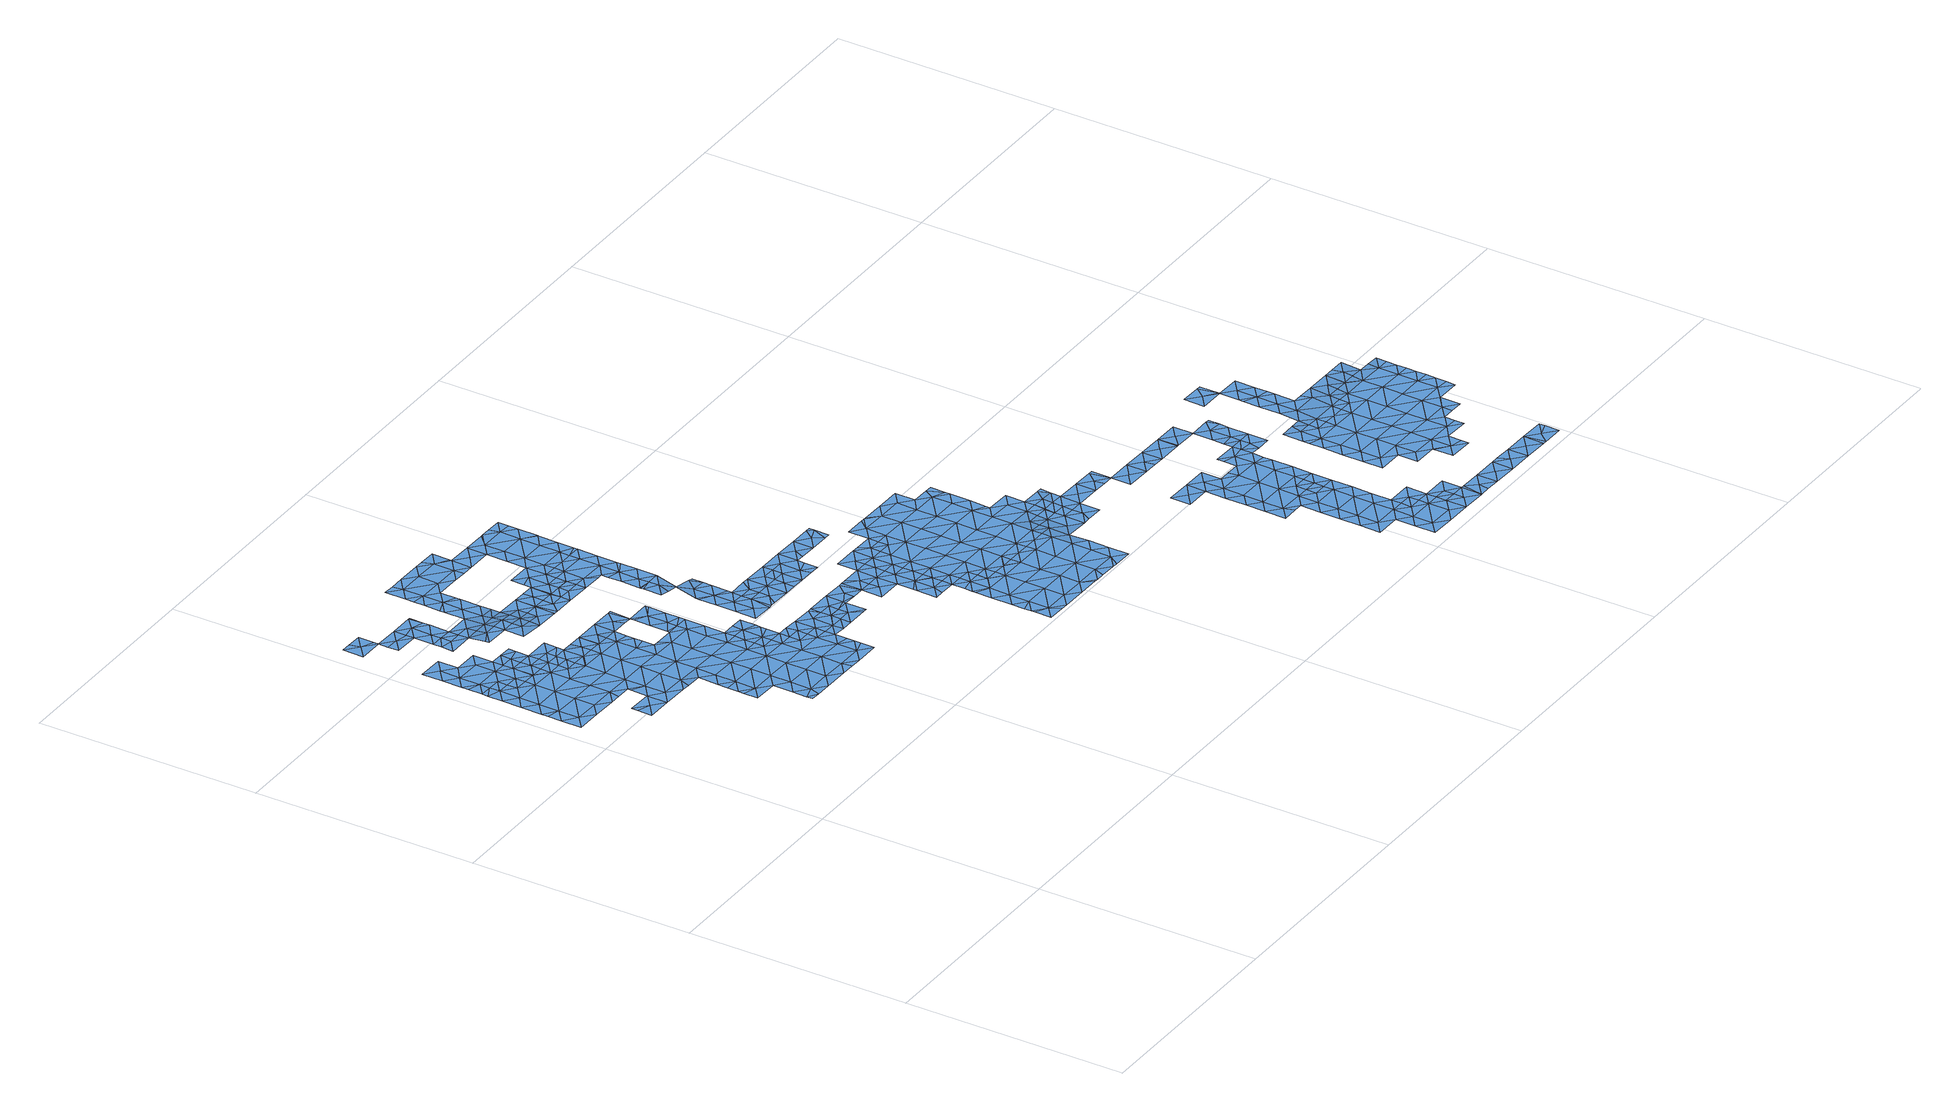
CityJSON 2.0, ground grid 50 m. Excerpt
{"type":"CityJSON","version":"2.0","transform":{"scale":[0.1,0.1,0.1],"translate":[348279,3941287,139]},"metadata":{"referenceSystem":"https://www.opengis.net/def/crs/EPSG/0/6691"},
"CityObjects":{
"waterbody1":{"type":"WaterBody","attributes":{"name":"10","class":"1140","function":"1","WaterBodyRiverFloodingRiskAttribute.description":"5","WaterBodyRiverFloodingRiskAttribute.rankOrg":"2","WaterBodyRiverFloodingRiskAttribute.adminType":"2","WaterBodyRiverFloodingRiskAttribute.scale":"L2"},"geometry":[{"type":"MultiSurface","lod":"1","boundaries":[[[0,1,2]],[[1,3,2]],[[4,5,6]],[[5,7,8]],[[6,5,8]],[[7,5,9]],[[4,6,10]],[[2,3,9]],[[11,12,13]],[[14,15,9]],[[9,5,2]],[[16,15,14]],[[17,16,14]],[[17,14,3]],[[5,0,2]],[[18,0,5]],[[4,18,5]],[[19,4,13]],[[20,13,4]],[[21,13,20]],[[21,22,13]],[[10,20,4]],[[23,10,6]],[[6,8,24]],[[25,8,7]],[[13,12,19]],[[22,11,13]],[[3,14,9]],[[7,9,26]],[[27,7,26]],[[7,27,28]],[[9,15,26]],[[7,28,25]],[[24,29,6]],[[23,6,29]]]}]},
"waterbody2":{"type":"WaterBody","attributes":{"name":"10","class":"1140","function":"1","WaterBodyRiverFloodingRiskAttribute.description":"5","WaterBodyRiverFloodingRiskAttribute.rankOrg":"2","WaterBodyRiverFloodingRiskAttribute.adminType":"2","WaterBodyRiverFloodingRiskAttribute.scale":"L2"},"geometry":[{"type":"MultiSurface","lod":"1","boundaries":[[[30,31,32]],[[32,33,30]],[[34,30,35]],[[30,33,36]],[[36,35,30]],[[34,31,30]]]}]},
"waterbody3":{"type":"WaterBody","attributes":{"name":"10","class":"1140","function":"1","WaterBodyRiverFloodingRiskAttribute.description":"5","WaterBodyRiverFloodingRiskAttribute.rankOrg":"4","WaterBodyRiverFloodingRiskAttribute.adminType":"2","WaterBodyRiverFloodingRiskAttribute.scale":"L2"},"geometry":[{"type":"MultiSurface","lod":"1","boundaries":[[[4,37,18]],[[19,12,37]],[[38,18,37]],[[39,40,38]],[[0,18,38]],[[37,4,19]],[[39,38,37]],[[12,39,37]]]}]},
"waterbody4":{"type":"WaterBody","attributes":{"name":"10","class":"1140","function":"1","WaterBodyRiverFloodingRiskAttribute.description":"5","WaterBodyRiverFloodingRiskAttribute.rankOrg":"2","WaterBodyRiverFloodingRiskAttribute.adminType":"2","WaterBodyRiverFloodingRiskAttribute.scale":"L2"},"geometry":[{"type":"MultiSurface","lod":"1","boundaries":[[[41,42,43]],[[41,44,45]],[[44,41,36]],[[43,36,41]],[[41,46,42]],[[41,45,46]]]}]},
"waterbody5":{"type":"WaterBody","attributes":{"name":"10","class":"1140","function":"1","WaterBodyRiverFloodingRiskAttribute.description":"5","WaterBodyRiverFloodingRiskAttribute.rankOrg":"3","WaterBodyRiverFloodingRiskAttribute.adminType":"2","WaterBodyRiverFloodingRiskAttribute.scale":"L2"},"geometry":[{"type":"MultiSurface","lod":"1","boundaries":[[[47,48,12]],[[12,11,47]],[[47,22,49]],[[50,49,51]],[[50,48,47]],[[49,50,47]],[[22,47,11]]]}]},
"waterbody6":{"type":"WaterBody","attributes":{"name":"10","class":"1140","function":"1","WaterBodyRiverFloodingRiskAttribute.description":"5","WaterBodyRiverFloodingRiskAttribute.rankOrg":"2","WaterBodyRiverFloodingRiskAttribute.adminType":"2","WaterBodyRiverFloodingRiskAttribute.scale":"L2"},"geometry":[{"type":"MultiSurface","lod":"1","boundaries":[[[52,53,54]],[[55,52,56]],[[52,54,56]],[[56,54,57]],[[58,57,54]],[[58,54,53]],[[53,52,59]]]}]},
"waterbody7":{"type":"WaterBody","attributes":{"name":"10","class":"1140","function":"1","WaterBodyRiverFloodingRiskAttribute.description":"5","WaterBodyRiverFloodingRiskAttribute.rankOrg":"1","WaterBodyRiverFloodingRiskAttribute.adminType":"2","WaterBodyRiverFloodingRiskAttribute.scale":"L2"},"geometry":[{"type":"MultiSurface","lod":"1","boundaries":[[[60,61,62]],[[63,64,65]],[[66,67,68]],[[69,67,66]],[[70,60,62]],[[71,60,70]],[[63,71,70]],[[72,71,63]],[[72,73,71]],[[73,72,74]],[[74,72,75]],[[75,63,65]],[[76,77,78]],[[79,80,81]],[[64,70,82]],[[70,83,82]],[[84,85,86]],[[87,86,88]],[[89,90,91]],[[89,91,92]],[[93,89,92]],[[93,87,88]],[[93,88,89]],[[89,88,90]],[[94,90,88]],[[88,95,94]],[[95,88,86]],[[85,95,86]],[[91,96,92]],[[92,96,97]],[[97,98,92]],[[92,98,99]],[[98,100,99]],[[100,81,99]],[[81,80,99]],[[101,102,103]],[[104,103,79]],[[79,81,104]],[[75,72,63]],[[63,70,64]],[[70,62,83]],[[61,10,23]],[[105,10,61]],[[24,8,106]],[[106,107,108]],[[25,107,106]],[[109,110,111]],[[105,20,10]],[[106,8,25]],[[112,113,110]],[[112,110,109]],[[79,103,102]],[[102,114,115]],[[78,77,116]],[[116,117,118]],[[117,119,120]],[[113,121,110]],[[73,122,123]],[[73,124,71]],[[71,124,60]],[[60,105,61]],[[117,125,118]],[[126,22,105]],[[117,120,127]],[[21,105,22]],[[21,20,105]],[[115,128,129]],[[130,131,132]],[[131,121,133]],[[73,78,124]],[[78,116,124]],[[121,131,134]],[[135,134,131]],[[135,131,136]],[[135,136,86]],[[124,116,118]],[[124,118,60]],[[118,105,60]],[[125,105,118]],[[125,126,105]],[[125,117,137]],[[127,137,117]],[[66,68,138]],[[138,68,135]],[[138,135,139]],[[138,139,140]],[[140,139,141]],[[141,139,142]],[[141,142,143]],[[143,142,144]],[[144,142,87]],[[144,87,145]],[[144,145,146]],[[146,145,147]],[[147,145,76]],[[76,145,80]],[[76,80,77]],[[77,80,79]],[[77,79,102]],[[77,102,115]],[[77,115,116]],[[116,115,117]],[[117,115,119]],[[129,119,115]],[[111,110,148]],[[134,148,110]],[[134,149,148]],[[68,149,134]],[[149,150,148]],[[149,151,150]],[[152,151,149]],[[152,153,151]],[[154,151,153]],[[155,151,154]],[[151,155,150]],[[155,156,150]],[[157,148,158]],[[159,158,150]],[[159,150,156]],[[148,150,158]],[[157,111,148]],[[123,78,73]],[[160,76,78]],[[160,78,123]],[[161,160,123]],[[160,161,162]],[[163,147,160]],[[73,74,122]],[[163,160,162]],[[86,136,84]],[[162,164,163]],[[162,165,166]],[[167,166,165]],[[166,167,168]],[[166,168,164]],[[169,141,170]],[[141,169,171]],[[172,140,171]],[[140,172,173]],[[173,174,140]],[[175,176,69]],[[146,177,178]],[[69,176,179]],[[69,179,180]],[[152,69,180]],[[69,152,67]],[[133,132,131]],[[110,121,134]],[[130,136,131]],[[142,135,86]],[[99,93,92]],[[145,93,99]],[[102,101,181]],[[102,181,182]],[[114,128,115]],[[182,114,102]],[[62,183,83]],[[153,152,180]],[[162,166,164]],[[163,164,184]],[[163,184,146]],[[184,177,146]],[[178,170,143]],[[174,175,66]],[[185,179,176]],[[67,152,149]],[[66,175,69]],[[68,67,149]],[[66,138,174]],[[135,68,134]],[[138,140,174]],[[141,171,140]],[[139,135,142]],[[143,170,141]],[[143,144,178]],[[87,142,86]],[[145,87,93]],[[144,146,178]],[[146,147,163]],[[147,76,160]],[[145,99,80]],[[107,25,28]],[[62,186,183]],[[186,108,183]],[[186,106,108]],[[29,106,186]],[[29,24,106]],[[23,29,61]],[[61,29,186]],[[62,61,186]]]}]},
"waterbody8":{"type":"WaterBody","attributes":{"name":"10","class":"1140","function":"1","WaterBodyRiverFloodingRiskAttribute.description":"5","WaterBodyRiverFloodingRiskAttribute.rankOrg":"1","WaterBodyRiverFloodingRiskAttribute.adminType":"2","WaterBodyRiverFloodingRiskAttribute.scale":"L2"},"geometry":[{"type":"MultiSurface","lod":"1","boundaries":[[[187,188,55]],[[52,55,188]],[[189,190,191]],[[189,192,190]],[[188,192,46]],[[188,187,192]],[[192,42,46]],[[192,189,43]],[[59,52,188]],[[42,192,43]],[[190,192,187]],[[46,59,188]]]}]},
"waterbody9":{"type":"WaterBody","attributes":{"name":"10","class":"1140","function":"1","WaterBodyRiverFloodingRiskAttribute.description":"5","WaterBodyRiverFloodingRiskAttribute.rankOrg":"3","WaterBodyRiverFloodingRiskAttribute.adminType":"2","WaterBodyRiverFloodingRiskAttribute.scale":"L2"},"geometry":[{"type":"MultiSurface","lod":"1","boundaries":[[[193,194,195]],[[195,196,193]],[[197,193,57]],[[197,198,193]],[[193,198,194]],[[199,57,193]],[[196,199,193]]]}]},
"waterbody10":{"type":"WaterBody","attributes":{"name":"10","class":"1140","function":"1","WaterBodyRiverFloodingRiskAttribute.description":"5","WaterBodyRiverFloodingRiskAttribute.rankOrg":"2","WaterBodyRiverFloodingRiskAttribute.adminType":"2","WaterBodyRiverFloodingRiskAttribute.scale":"L2"},"geometry":[{"type":"MultiSurface","lod":"1","boundaries":[[[119,200,51]],[[126,49,22]],[[127,120,201]],[[49,126,201]],[[137,201,126]],[[127,201,137]],[[120,51,201]],[[201,51,49]],[[202,203,204]],[[205,181,206]],[[119,51,120]],[[182,181,205]],[[207,128,114]],[[207,200,128]],[[129,128,200]],[[119,129,200]],[[208,203,202]],[[200,209,51]],[[207,209,200]],[[206,207,205]],[[205,207,114]],[[182,205,114]],[[202,181,208]],[[181,202,206]],[[204,206,202]],[[210,204,203]],[[125,137,126]]]}]},
"waterbody11":{"type":"WaterBody","attributes":{"name":"10","class":"1140","function":"1","WaterBodyRiverFloodingRiskAttribute.description":"5","WaterBodyRiverFloodingRiskAttribute.rankOrg":"4","WaterBodyRiverFloodingRiskAttribute.adminType":"2","WaterBodyRiverFloodingRiskAttribute.scale":"L2"},"geometry":[{"type":"MultiSurface","lod":"1","boundaries":[[[211,212,213]],[[213,212,214]],[[194,214,212]],[[212,211,215]],[[215,216,212]],[[216,194,212]]]}]},
"waterbody12":{"type":"WaterBody","attributes":{"name":"10","class":"1140","function":"1","WaterBodyRiverFloodingRiskAttribute.description":"5","WaterBodyRiverFloodingRiskAttribute.rankOrg":"2","WaterBodyRiverFloodingRiskAttribute.adminType":"2","WaterBodyRiverFloodingRiskAttribute.scale":"L2"},"geometry":[{"type":"MultiSurface","lod":"1","boundaries":[[[217,196,218]],[[219,217,218]],[[220,217,219]],[[194,218,195]],[[218,196,195]],[[194,216,218]],[[216,215,218]],[[218,215,219]]]}]},
"waterbody13":{"type":"WaterBody","attributes":{"name":"10","class":"1140","function":"1","WaterBodyRiverFloodingRiskAttribute.description":"5","WaterBodyRiverFloodingRiskAttribute.rankOrg":"3","WaterBodyRiverFloodingRiskAttribute.adminType":"2","WaterBodyRiverFloodingRiskAttribute.scale":"L2"},"geometry":[{"type":"MultiSurface","lod":"1","boundaries":[[[221,222,223]],[[224,225,226]],[[224,227,225]],[[223,228,221]],[[229,230,222]],[[229,225,230]],[[227,230,225]],[[224,226,231]],[[225,229,232]],[[232,226,225]],[[230,223,222]],[[211,213,221]],[[222,221,213]],[[228,215,221]],[[211,221,215]]]}]},
"waterbody14":{"type":"WaterBody","attributes":{"name":"10","class":"1140","function":"1","WaterBodyRiverFloodingRiskAttribute.description":"5","WaterBodyRiverFloodingRiskAttribute.rankOrg":"2","WaterBodyRiverFloodingRiskAttribute.adminType":"2","WaterBodyRiverFloodingRiskAttribute.scale":"L2"},"geometry":[{"type":"MultiSurface","lod":"1","boundaries":[[[233,85,84]],[[85,233,95]],[[234,235,236]],[[95,235,94]],[[94,235,90]],[[95,233,235]],[[136,130,233]],[[90,235,234]],[[235,237,236]],[[235,238,237]],[[233,238,235]],[[233,239,238]],[[239,233,132]],[[130,132,233]],[[84,136,233]]]}]},
"waterbody15":{"type":"WaterBody","attributes":{"name":"10","class":"1140","function":"1","WaterBodyRiverFloodingRiskAttribute.description":"5","WaterBodyRiverFloodingRiskAttribute.rankOrg":"2","WaterBodyRiverFloodingRiskAttribute.adminType":"2","WaterBodyRiverFloodingRiskAttribute.scale":"L2"},"geometry":[{"type":"MultiSurface","lod":"1","boundaries":[[[240,241,242]],[[243,203,240]],[[241,240,203]],[[244,97,96]],[[242,245,240]],[[97,246,98]],[[244,247,245]],[[97,244,245]],[[247,248,240]],[[245,247,240]],[[240,248,243]],[[97,245,246]],[[246,245,242]]]}]},
"waterbody16":{"type":"WaterBody","attributes":{"name":"10","class":"1140","function":"1","WaterBodyRiverFloodingRiskAttribute.description":"5","WaterBodyRiverFloodingRiskAttribute.rankOrg":"2","WaterBodyRiverFloodingRiskAttribute.adminType":"2","WaterBodyRiverFloodingRiskAttribute.scale":"L2"},"geometry":[{"type":"MultiSurface","lod":"1","boundaries":[[[112,109,249]],[[250,251,252]],[[253,254,255]],[[254,256,255]],[[255,256,257]],[[113,112,258]],[[113,258,121]],[[133,121,258]],[[259,133,258]],[[258,257,259]],[[112,257,258]],[[112,255,257]],[[249,255,112]],[[249,253,255]],[[253,249,260]],[[260,249,251]],[[251,249,252]],[[252,249,111]],[[109,111,249]],[[132,133,259]],[[256,254,261]]]}]},
"waterbody17":{"type":"WaterBody","attributes":{"name":"10","class":"1140","function":"1","WaterBodyRiverFloodingRiskAttribute.description":"5","WaterBodyRiverFloodingRiskAttribute.rankOrg":"1","WaterBodyRiverFloodingRiskAttribute.adminType":"2","WaterBodyRiverFloodingRiskAttribute.scale":"L2"},"geometry":[{"type":"MultiSurface","lod":"1","boundaries":[[[262,263,264]],[[265,266,267]],[[268,224,231]],[[269,270,268]],[[271,220,272]],[[271,272,223]],[[228,223,272]],[[230,227,273]],[[230,273,271]],[[274,271,273]],[[220,275,217]],[[276,277,278]],[[278,277,279]],[[279,277,280]],[[280,277,281]],[[281,277,282]],[[282,277,283]],[[282,283,284]],[[285,282,284]],[[286,285,284]],[[287,288,289]],[[289,288,290]],[[262,291,263]],[[292,263,291]],[[293,263,292]],[[263,293,288]],[[263,288,294]],[[263,294,264]],[[295,264,294]],[[268,273,224]],[[269,296,270]],[[297,296,269]],[[298,297,269]],[[266,299,267]],[[299,298,267]],[[300,301,298]],[[301,302,303]],[[304,305,302]],[[306,307,308]],[[301,297,298]],[[301,303,297]],[[297,303,309]],[[309,303,310]],[[294,310,303]],[[306,308,294]],[[303,306,294]],[[303,302,306]],[[306,302,307]],[[307,302,305]],[[311,305,304]],[[301,312,302]],[[300,312,301]],[[267,298,269]],[[267,269,268]],[[267,268,231]],[[267,231,265]],[[312,304,302]],[[295,294,308]],[[313,314,284]],[[313,283,315]],[[316,313,315]],[[317,313,316]],[[56,57,318]],[[199,318,57]],[[199,196,318]],[[196,319,318]],[[320,319,196]],[[319,320,321]],[[320,322,321]],[[275,322,320]],[[323,319,321]],[[324,313,317]],[[288,310,294]],[[313,324,314]],[[325,314,324]],[[326,327,328]],[[327,326,314]],[[326,286,314]],[[326,329,286]],[[329,326,330]],[[330,321,322]],[[274,273,268]],[[271,223,230]],[[227,224,273]],[[266,265,331]],[[321,326,323]],[[217,320,196]],[[318,319,55]],[[56,318,55]],[[323,326,328]],[[325,327,314]],[[330,326,321]],[[217,275,320]],[[219,272,220]],[[315,283,276]],[[281,332,289]],[[281,333,332]],[[333,287,332]],[[281,282,333]],[[283,277,276]],[[283,313,284]],[[286,284,314]],[[285,334,282]],[[282,334,333]],[[287,309,310]],[[288,287,310]],[[332,287,289]],[[293,290,288]],[[215,272,219]],[[215,228,272]]]}]},
"waterbody18":{"type":"WaterBody","attributes":{"name":"10","class":"1140","function":"1","WaterBodyRiverFloodingRiskAttribute.description":"5","WaterBodyRiverFloodingRiskAttribute.rankOrg":"4","WaterBodyRiverFloodingRiskAttribute.adminType":"2","WaterBodyRiverFloodingRiskAttribute.scale":"L2"},"geometry":[{"type":"MultiSurface","lod":"1","boundaries":[[[335,265,336]],[[265,226,336]],[[265,231,226]],[[331,265,335]],[[232,337,336]],[[335,336,337]],[[226,232,336]]]}]},
"waterbody19":{"type":"WaterBody","attributes":{"name":"10","class":"1140","function":"1","WaterBodyRiverFloodingRiskAttribute.description":"5","WaterBodyRiverFloodingRiskAttribute.rankOrg":"1","WaterBodyRiverFloodingRiskAttribute.adminType":"2","WaterBodyRiverFloodingRiskAttribute.scale":"L2"},"geometry":[{"type":"MultiSurface","lod":"1","boundaries":[[[338,339,250]],[[251,250,339]],[[340,260,339]],[[251,339,260]],[[338,341,339]],[[340,253,260]],[[341,342,339]],[[342,340,339]]]}]},
"waterbody20":{"type":"WaterBody","attributes":{"name":"10","class":"1140","function":"1","WaterBodyRiverFloodingRiskAttribute.description":"5","WaterBodyRiverFloodingRiskAttribute.rankOrg":"3","WaterBodyRiverFloodingRiskAttribute.adminType":"2","WaterBodyRiverFloodingRiskAttribute.scale":"L2"},"geometry":[{"type":"MultiSurface","lod":"1","boundaries":[[[343,344,345]],[[346,344,343]],[[347,348,343]],[[348,349,343]],[[345,347,343]],[[343,349,346]],[[347,345,350]]]}]},
"waterbody21":{"type":"WaterBody","attributes":{"name":"10","class":"1140","function":"1","WaterBodyRiverFloodingRiskAttribute.description":"5","WaterBodyRiverFloodingRiskAttribute.rankOrg":"2","WaterBodyRiverFloodingRiskAttribute.adminType":"2","WaterBodyRiverFloodingRiskAttribute.scale":"L2"},"geometry":[{"type":"MultiSurface","lod":"1","boundaries":[[[304,312,351]],[[300,298,352]],[[311,304,351]],[[311,351,353]],[[354,355,356]],[[357,358,359]],[[352,360,351]],[[352,361,360]],[[298,299,352]],[[361,352,266]],[[299,266,352]],[[362,354,356]],[[344,362,359]],[[352,351,312]],[[300,352,312]],[[345,344,359]],[[359,358,345]],[[355,353,360]],[[361,331,335]],[[353,351,360]],[[355,360,356]],[[360,361,363]],[[360,363,356]],[[359,362,356]],[[356,357,359]],[[364,357,356]],[[361,266,331]],[[364,356,363]],[[365,363,361]],[[361,337,365]],[[350,345,358]],[[335,337,361]]]}]},
"waterbody22":{"type":"WaterBody","attributes":{"name":"10","class":"1140","function":"1","WaterBodyRiverFloodingRiskAttribute.description":"5","WaterBodyRiverFloodingRiskAttribute.rankOrg":"3","WaterBodyRiverFloodingRiskAttribute.adminType":"2","WaterBodyRiverFloodingRiskAttribute.scale":"L2"},"geometry":[{"type":"MultiSurface","lod":"1","boundaries":[[[254,366,261]],[[253,366,254]],[[253,340,366]],[[366,367,261]],[[342,368,340]],[[340,368,366]],[[368,367,366]]]}]},
"waterbody23":{"type":"WaterBody","attributes":{"name":"10","class":"1140","function":"1","WaterBodyRiverFloodingRiskAttribute.description":"5","WaterBodyRiverFloodingRiskAttribute.rankOrg":"1","WaterBodyRiverFloodingRiskAttribute.adminType":"2","WaterBodyRiverFloodingRiskAttribute.scale":"L2"},"geometry":[{"type":"MultiSurface","lod":"1","boundaries":[[[369,370,371]],[[369,372,370]],[[370,373,371]],[[373,370,374]],[[370,375,374]],[[376,374,377]],[[375,377,374]],[[375,378,377]],[[378,379,377]],[[379,376,377]],[[372,375,370]],[[380,372,369]],[[379,378,381]]]}]},
"waterbody24":{"type":"WaterBody","attributes":{"name":"10","class":"1140","function":"1","WaterBodyRiverFloodingRiskAttribute.description":"5","WaterBodyRiverFloodingRiskAttribute.rankOrg":"1","WaterBodyRiverFloodingRiskAttribute.adminType":"2","WaterBodyRiverFloodingRiskAttribute.scale":"L2"},"geometry":[{"type":"MultiSurface","lod":"1","boundaries":[[[382,383,384]],[[385,386,387]],[[388,389,390]],[[388,391,389]],[[386,392,393]],[[394,382,384]],[[386,385,395]],[[393,387,386]],[[389,391,396]],[[396,384,383]],[[396,391,384]],[[394,384,391]],[[397,386,395]],[[398,390,389]],[[399,386,397]],[[392,399,400]],[[386,399,392]],[[389,396,399]],[[396,400,399]],[[389,399,401]],[[402,401,399]],[[399,397,403]],[[399,403,402]],[[398,389,401]]]}]},
"waterbody25":{"type":"WaterBody","attributes":{"name":"10","class":"1140","function":"1","WaterBodyRiverFloodingRiskAttribute.description":"5","WaterBodyRiverFloodingRiskAttribute.rankOrg":"2","WaterBodyRiverFloodingRiskAttribute.adminType":"2","WaterBodyRiverFloodingRiskAttribute.scale":"L2"},"geometry":[{"type":"MultiSurface","lod":"1","boundaries":[[[404,405,406]],[[404,406,407]],[[381,407,406]],[[408,407,381]],[[409,407,408]],[[410,411,412]],[[380,411,410]],[[411,380,413]],[[413,380,369]],[[372,380,414]],[[415,414,380]],[[372,414,375]],[[375,414,416]],[[417,416,414]],[[375,416,408]],[[375,408,378]],[[418,413,419]],[[413,420,419]],[[420,413,371]],[[420,371,421]],[[420,421,422]],[[420,422,423]],[[423,424,420]],[[346,424,423]],[[425,419,420]],[[426,427,428]],[[429,406,430]],[[429,431,406]],[[432,431,429]],[[431,432,376]],[[433,434,435]],[[436,434,433]],[[426,434,436]],[[433,437,436]],[[437,438,436]],[[438,437,429]],[[435,434,428]],[[411,413,418]],[[369,371,413]],[[439,423,422]],[[439,440,441]],[[437,432,429]],[[431,381,406]],[[408,381,378]],[[426,428,434]],[[435,428,442]],[[415,380,410]],[[432,437,433]],[[423,441,346]],[[376,379,431]],[[381,431,379]],[[441,423,439]],[[424,425,420]],[[417,414,415]],[[416,409,408]],[[412,411,418]],[[405,430,406]]]}]},
"waterbody26":{"type":"WaterBody","attributes":{"name":"10","class":"1140","function":"1","WaterBodyRiverFloodingRiskAttribute.description":"5","WaterBodyRiverFloodingRiskAttribute.rankOrg":"3","WaterBodyRiverFloodingRiskAttribute.adminType":"2","WaterBodyRiverFloodingRiskAttribute.scale":"L2"},"geometry":[{"type":"MultiSurface","lod":"1","boundaries":[[[443,444,445]],[[446,447,448]],[[444,443,449]],[[450,449,443]],[[446,451,447]],[[449,446,444]],[[452,446,449]],[[453,450,443]],[[445,453,443]],[[452,451,446]],[[448,454,446]],[[444,446,454]]]}]},
"waterbody27":{"type":"WaterBody","attributes":{"name":"10","class":"1140","function":"1","WaterBodyRiverFloodingRiskAttribute.description":"5","WaterBodyRiverFloodingRiskAttribute.rankOrg":"2","WaterBodyRiverFloodingRiskAttribute.adminType":"2","WaterBodyRiverFloodingRiskAttribute.scale":"L2"},"geometry":[{"type":"MultiSurface","lod":"1","boundaries":[[[448,447,455]],[[456,457,453]],[[456,458,457]],[[388,390,459]],[[451,460,461]],[[462,461,460]],[[460,390,462]],[[460,449,390]],[[382,458,463]],[[463,464,382]],[[394,391,457]],[[382,394,457]],[[453,391,459]],[[388,459,391]],[[449,450,459]],[[449,459,390]],[[465,466,467]],[[466,468,467]],[[469,467,468]],[[470,471,472]],[[462,473,474]],[[475,476,477]],[[475,477,478]],[[478,479,475]],[[475,479,473]],[[472,473,479]],[[472,479,470]],[[479,480,470]],[[481,480,479]],[[482,480,481]],[[483,484,480]],[[480,484,485]],[[480,485,486]],[[487,486,485]],[[487,488,467]],[[467,486,487]],[[467,469,489]],[[490,489,469]],[[491,489,490]],[[491,471,489]],[[492,471,491]],[[471,492,472]],[[493,472,492]],[[493,474,472]],[[474,493,461]],[[494,487,485]],[[478,495,496]],[[497,495,478]],[[495,497,498]],[[495,498,499]],[[385,500,476]],[[395,385,476]],[[390,398,462]],[[481,479,478]],[[481,478,501]],[[481,501,502]],[[503,481,502]],[[503,482,481]],[[482,483,480]],[[486,470,480]],[[486,471,470]],[[504,505,506]],[[505,504,507]],[[508,505,507]],[[505,508,509]],[[510,511,512]],[[513,514,511]],[[513,515,514]],[[516,461,493]],[[461,516,517]],[[516,518,517]],[[516,492,518]],[[518,509,517]],[[517,509,514]],[[514,509,512]],[[514,519,517]],[[515,519,514]],[[515,520,519]],[[520,521,519]],[[448,519,521]],[[519,448,455]],[[485,484,522]],[[496,501,478]],[[478,477,497]],[[500,477,476]],[[382,464,523]],[[458,382,457]],[[457,391,453]],[[450,453,459]],[[452,449,460]],[[451,452,460]],[[447,451,455]],[[517,519,455]],[[517,455,461]],[[462,474,461]],[[473,472,474]],[[516,493,492]],[[518,492,491]],[[518,491,524]],[[491,525,524]],[[491,526,525]],[[525,506,524]],[[505,518,524]],[[471,486,489]],[[491,490,526]],[[490,469,527]],[[488,465,467]],[[468,527,469]],[[397,395,476]],[[510,512,508]],[[466,465,528]],[[512,511,514]],[[508,512,509]],[[509,518,505]],[[524,506,505]],[[504,529,507]],[[486,467,489]],[[455,451,461]],[[464,463,367]],[[367,368,464]],[[398,401,462]],[[462,401,530]],[[530,473,462]],[[473,530,475]],[[475,530,476]],[[494,485,531]],[[522,531,485]],[[401,402,530]],[[397,476,530]],[[523,368,342]],[[368,523,464]],[[402,403,530]],[[403,397,530]]]}]},
"waterbody28":{"type":"WaterBody","attributes":{"name":"10","class":"1140","function":"1","WaterBodyRiverFloodingRiskAttribute.description":"5","WaterBodyRiverFloodingRiskAttribute.rankOrg":"1","WaterBodyRiverFloodingRiskAttribute.adminType":"2","WaterBodyRiverFloodingRiskAttribute.scale":"L2"},"geometry":[{"type":"MultiSurface","lod":"1","boundaries":[[[532,533,534]],[[535,536,537]],[[536,535,538]],[[536,538,539]],[[539,538,540]],[[540,541,542]],[[543,544,542]],[[544,543,545]],[[545,543,546]],[[528,465,547]],[[548,547,549]],[[550,551,548]],[[552,553,551]],[[551,553,554]],[[555,551,550]],[[541,538,556]],[[543,557,558]],[[543,542,541]],[[538,541,540]],[[535,559,538]],[[535,537,560]],[[554,548,551]],[[552,551,555]],[[547,465,549]],[[557,561,558]],[[562,563,564]],[[562,565,566]],[[566,565,556]],[[532,559,567]],[[562,568,563]],[[495,499,534]],[[498,497,569]],[[570,568,571]],[[500,569,477]],[[483,482,572]],[[496,495,534]],[[497,477,569]],[[501,496,534]],[[533,501,534]],[[533,502,501]],[[503,502,533]],[[533,482,503]],[[573,567,574]],[[559,574,567]],[[559,575,574]],[[576,575,559]],[[535,576,559]],[[535,560,576]],[[577,576,560]],[[578,576,577]],[[578,579,576]],[[576,579,575]],[[575,579,580]],[[575,580,574]],[[574,581,573]],[[581,574,580]],[[488,549,465]],[[488,487,549]],[[487,494,549]],[[522,484,573]],[[483,572,484]],[[484,572,573]],[[573,572,567]],[[572,532,567]],[[533,532,572]],[[533,572,482]],[[570,563,568]],[[500,385,569]],[[582,569,385]],[[571,569,582]],[[568,569,571]],[[569,568,498]],[[498,568,499]],[[499,568,534]],[[534,568,562]],[[566,534,562]],[[534,566,532]],[[532,566,556]],[[532,556,559]],[[559,556,538]],[[565,541,556]],[[543,541,565]],[[543,565,557]],[[557,565,562]],[[564,557,562]],[[557,564,561]],[[546,543,558]],[[583,548,549]],[[548,583,550]],[[583,549,531]],[[550,583,581]],[[583,531,581]],[[494,531,549]],[[581,531,573]],[[531,522,573]]]}]},
"waterbody29":{"type":"WaterBody","attributes":{"name":"10","class":"1140","function":"1","WaterBodyRiverFloodingRiskAttribute.description":"5","WaterBodyRiverFloodingRiskAttribute.rankOrg":"2","WaterBodyRiverFloodingRiskAttribute.adminType":"2","WaterBodyRiverFloodingRiskAttribute.scale":"L2"},"geometry":[{"type":"MultiSurface","lod":"1","boundaries":[[[584,553,585]],[[547,586,528]],[[586,547,584]],[[554,584,548]],[[586,584,585]],[[548,584,547]],[[554,553,584]]]}]},
"waterbody30":{"type":"WaterBody","attributes":{"name":"10","class":"1140","function":"1","WaterBodyRiverFloodingRiskAttribute.description":"5","WaterBodyRiverFloodingRiskAttribute.rankOrg":"3","WaterBodyRiverFloodingRiskAttribute.adminType":"2","WaterBodyRiverFloodingRiskAttribute.scale":"L2"},"geometry":[{"type":"MultiSurface","lod":"1","boundaries":[[[587,588,589]],[[590,468,466]],[[528,590,466]],[[586,588,590]],[[587,590,588]],[[588,586,585]],[[587,468,590]],[[590,528,586]]]}]},
"waterbody31":{"type":"WaterBody","attributes":{"name":"10","class":"1140","function":"1","WaterBodyRiverFloodingRiskAttribute.description":"5","WaterBodyRiverFloodingRiskAttribute.rankOrg":"1","WaterBodyRiverFloodingRiskAttribute.adminType":"2","WaterBodyRiverFloodingRiskAttribute.scale":"L2"},"geometry":[{"type":"MultiSurface","lod":"1","boundaries":[[[591,592,553]],[[591,593,592]],[[592,593,585]],[[553,592,585]]]}]},
"waterbody32":{"type":"WaterBody","attributes":{"name":"10","class":"1140","function":"1","WaterBodyRiverFloodingRiskAttribute.description":"5","WaterBodyRiverFloodingRiskAttribute.rankOrg":"2","WaterBodyRiverFloodingRiskAttribute.adminType":"2","WaterBodyRiverFloodingRiskAttribute.scale":"L2"},"geometry":[{"type":"MultiSurface","lod":"1","boundaries":[[[594,595,596]],[[597,598,594]],[[598,593,595]],[[593,591,595]],[[596,595,591]],[[594,598,595]]]}]},
"waterbody33":{"type":"WaterBody","attributes":{"name":"10","class":"1140","function":"1","WaterBodyRiverFloodingRiskAttribute.description":"5","WaterBodyRiverFloodingRiskAttribute.rankOrg":"1","WaterBodyRiverFloodingRiskAttribute.adminType":"2","WaterBodyRiverFloodingRiskAttribute.scale":"L2"},"geometry":[{"type":"MultiSurface","lod":"1","boundaries":[[[599,600,601]],[[600,602,594]],[[600,594,601]],[[602,600,599]]]}]},
"waterbody34":{"type":"WaterBody","attributes":{"name":"10","class":"1140","function":"1","WaterBodyRiverFloodingRiskAttribute.description":"5","WaterBodyRiverFloodingRiskAttribute.rankOrg":"3","WaterBodyRiverFloodingRiskAttribute.adminType":"2","WaterBodyRiverFloodingRiskAttribute.scale":"L2"},"geometry":[{"type":"MultiSurface","lod":"1","boundaries":[[[603,604,605]],[[604,606,607]],[[604,607,605]],[[608,604,603]],[[609,606,604]],[[604,608,609]]]}]},
"waterbody35":{"type":"WaterBody","attributes":{"name":"10","class":"1140","function":"1","WaterBodyRiverFloodingRiskAttribute.description":"5","WaterBodyRiverFloodingRiskAttribute.rankOrg":"2","WaterBodyRiverFloodingRiskAttribute.adminType":"2","WaterBodyRiverFloodingRiskAttribute.scale":"L2"},"geometry":[{"type":"MultiSurface","lod":"1","boundaries":[[[610,611,612]],[[613,611,614]],[[615,612,611]],[[616,617,613]],[[613,617,611]],[[617,615,611]],[[610,614,611]]]}]},
"waterbody36":{"type":"WaterBody","attributes":{"name":"10","class":"1140","function":"1","WaterBodyRiverFloodingRiskAttribute.description":"5","WaterBodyRiverFloodingRiskAttribute.rankOrg":"1","WaterBodyRiverFloodingRiskAttribute.adminType":"2","WaterBodyRiverFloodingRiskAttribute.scale":"L2"},"geometry":[{"type":"MultiSurface","lod":"1","boundaries":[[[618,619,620]],[[618,620,621]],[[622,623,624]],[[625,622,624]],[[625,612,622]],[[614,610,625]],[[613,614,620]],[[621,620,614]],[[626,627,628]],[[628,627,629]],[[630,629,627]],[[628,631,626]],[[627,632,630]],[[630,632,633]],[[620,616,613]],[[617,634,615]],[[635,616,620]],[[633,629,630]],[[636,637,638]],[[639,638,637]],[[638,639,640]],[[640,639,641]],[[642,641,639]],[[641,642,643]],[[642,631,643]],[[643,631,644]],[[631,645,644]],[[628,645,631]],[[645,628,629]],[[646,647,648]],[[649,647,646]],[[650,649,646]],[[650,651,652]],[[653,652,651]],[[653,654,652]],[[654,653,635]],[[634,635,653]],[[635,634,616]],[[617,616,634]],[[634,655,615]],[[634,656,655]],[[655,656,657]],[[656,658,657]],[[658,656,651]],[[651,646,658]],[[657,658,605]],[[605,658,648]],[[603,605,648]],[[635,620,619]],[[610,612,625]],[[634,653,656]],[[619,654,635]],[[656,653,651]],[[650,646,651]],[[658,646,648]],[[621,624,659]],[[659,624,660]],[[659,660,661]],[[662,663,664]],[[665,666,667]],[[660,668,661]],[[668,666,665]],[[623,669,660]],[[624,623,660]],[[621,625,624]],[[621,614,625]],[[670,619,618]],[[671,606,640]],[[663,659,661]],[[663,661,664]],[[664,661,672]],[[668,672,661]],[[668,660,666]],[[662,664,673]],[[674,675,676]],[[675,677,676]],[[673,674,662]],[[678,636,638]],[[639,637,642]],[[640,641,671]],[[679,641,643]],[[644,679,643]],[[680,681,682]],[[683,618,684]],[[685,686,666]],[[678,638,687]],[[648,608,603]],[[660,685,666]],[[686,688,666]],[[609,640,606]],[[609,608,640]],[[648,687,608]],[[648,647,687]],[[689,621,659]],[[682,681,663]],[[688,667,666]],[[669,685,660]],[[689,618,621]],[[670,618,683]],[[608,687,640]],[[684,618,689]],[[684,689,680]],[[680,689,681]],[[647,678,687]],[[681,689,659]],[[681,659,663]],[[676,690,674]],[[690,676,677]],[[690,662,674]],[[690,663,662]],[[682,663,690]],[[687,638,640]]]}]},
"waterbody37":{"type":"WaterBody","attributes":{"name":"10","class":"1140","function":"1","WaterBodyRiverFloodingRiskAttribute.description":"5","WaterBodyRiverFloodingRiskAttribute.rankOrg":"2","WaterBodyRiverFloodingRiskAttribute.adminType":"2","WaterBodyRiverFloodingRiskAttribute.scale":"L2"},"geometry":[{"type":"MultiSurface","lod":"1","boundaries":[[[671,679,691]],[[691,692,606]],[[671,691,606]],[[671,641,679]],[[679,644,691]],[[692,691,644]]]}]},
"waterbody38":{"type":"WaterBody","attributes":{"name":"10","class":"1140","function":"1","WaterBodyRiverFloodingRiskAttribute.description":"5","WaterBodyRiverFloodingRiskAttribute.rankOrg":"2","WaterBodyRiverFloodingRiskAttribute.adminType":"2","WaterBodyRiverFloodingRiskAttribute.scale":"L2"},"geometry":[{"type":"MultiSurface","lod":"1","boundaries":[[[693,694,695]],[[696,697,698]],[[697,696,599]],[[602,599,696]],[[693,699,694]],[[695,694,700]],[[694,701,700]],[[701,698,700]],[[699,693,702]],[[701,602,696]],[[696,698,701]],[[699,702,703]],[[695,700,698]],[[694,699,703]]]}]},
"waterbody39":{"type":"WaterBody","attributes":{"name":"10","class":"1140","function":"1","WaterBodyRiverFloodingRiskAttribute.description":"5","WaterBodyRiverFloodingRiskAttribute.rankOrg":"3","WaterBodyRiverFloodingRiskAttribute.adminType":"2","WaterBodyRiverFloodingRiskAttribute.scale":"L2"},"geometry":[{"type":"MultiSurface","lod":"1","boundaries":[[[704,705,706]],[[707,705,704]],[[708,686,705]],[[707,708,705]],[[706,705,686]],[[708,688,686]],[[685,706,686]]]}]},
"waterbody40":{"type":"WaterBody","attributes":{"name":"10","class":"1140","function":"1","WaterBodyRiverFloodingRiskAttribute.description":"5","WaterBodyRiverFloodingRiskAttribute.rankOrg":"2","WaterBodyRiverFloodingRiskAttribute.adminType":"2","WaterBodyRiverFloodingRiskAttribute.scale":"L2"},"geometry":[{"type":"MultiSurface","lod":"1","boundaries":[[[709,710,711]],[[711,707,712]],[[712,709,711]],[[713,709,712]],[[709,713,714]],[[714,713,715]],[[710,709,702]],[[710,716,711]],[[711,716,708]],[[708,707,711]],[[688,708,716]],[[702,709,714]]]}]},
"waterbody41":{"type":"WaterBody","attributes":{"name":"10","class":"1140","function":"1","WaterBodyRiverFloodingRiskAttribute.description":"5","WaterBodyRiverFloodingRiskAttribute.rankOrg":"2","WaterBodyRiverFloodingRiskAttribute.adminType":"2","WaterBodyRiverFloodingRiskAttribute.scale":"L2"},"geometry":[{"type":"MultiSurface","lod":"1","boundaries":[[[717,718,719]],[[720,721,718]],[[722,717,719]],[[723,724,725]],[[717,722,720]],[[723,726,722]],[[727,726,723]],[[721,633,632]],[[633,721,728]],[[717,720,718]],[[719,724,722]],[[722,724,723]],[[725,727,723]],[[632,718,721]],[[721,720,728]]]}]},
"waterbody42":{"type":"WaterBody","attributes":{"name":"10","class":"1140","function":"1","WaterBodyRiverFloodingRiskAttribute.description":"5","WaterBodyRiverFloodingRiskAttribute.rankOrg":"1","WaterBodyRiverFloodingRiskAttribute.adminType":"2","WaterBodyRiverFloodingRiskAttribute.scale":"L2"},"geometry":[{"type":"MultiSurface","lod":"1","boundaries":[[[729,730,731]],[[732,730,733]],[[732,734,730]],[[731,730,734]],[[729,733,730]],[[733,729,735]]]}]},
"waterbody43":{"type":"WaterBody","attributes":{"name":"10","class":"1140","function":"1","WaterBodyRiverFloodingRiskAttribute.description":"5","WaterBodyRiverFloodingRiskAttribute.rankOrg":"2","WaterBodyRiverFloodingRiskAttribute.adminType":"2","WaterBodyRiverFloodingRiskAttribute.scale":"L2"},"geometry":[{"type":"MultiSurface","lod":"1","boundaries":[[[736,737,738]],[[737,736,739]],[[736,740,739]],[[741,740,736]],[[740,741,742]],[[741,743,742]],[[741,744,743]],[[741,745,744]],[[746,747,748]],[[748,749,750]],[[751,752,753]],[[754,750,755]],[[755,756,757]],[[758,751,759]],[[753,759,751]],[[760,761,762]],[[763,744,745]],[[764,744,763]],[[739,760,765]],[[766,744,764]],[[744,766,767]],[[767,766,768]],[[765,769,737]],[[738,745,736]],[[739,765,737]],[[770,739,740]],[[745,741,736]],[[742,771,740]],[[772,742,743]],[[744,767,743]],[[745,773,763]],[[774,766,764]],[[768,766,775]],[[766,776,775]],[[766,774,776]],[[763,777,764]],[[773,777,763]],[[738,773,745]],[[773,738,778]],[[779,780,739]],[[779,739,770]],[[779,770,756]],[[757,756,770]],[[771,757,770]],[[781,782,783]],[[781,784,785]],[[747,746,786]],[[787,786,746]],[[787,746,788]],[[748,750,746]],[[746,750,754]],[[746,754,788]],[[789,790,791]],[[792,790,789]],[[783,790,792]],[[790,783,742]],[[783,771,742]],[[783,757,771]],[[782,757,783]],[[782,755,757]],[[784,781,793]],[[781,792,793]],[[794,788,754]],[[795,780,779]],[[796,760,762]],[[796,797,760]],[[760,797,765]],[[797,769,765]],[[769,798,737]],[[738,737,798]],[[799,791,790]],[[781,783,792]],[[743,800,772]],[[767,801,743]],[[801,800,743]],[[790,772,799]],[[790,742,772]],[[770,740,771]],[[756,802,779]],[[760,739,780]],[[779,802,803]],[[803,795,779]],[[795,804,780]],[[804,805,780]],[[760,780,805]],[[760,805,761]],[[761,805,806]],[[807,808,806]],[[806,808,761]],[[808,809,761]],[[761,809,762]],[[738,798,778]],[[749,810,750]],[[752,750,810]],[[751,750,752]],[[751,755,750]],[[751,756,755]],[[756,751,802]],[[758,802,751]],[[811,782,781]],[[794,754,812]],[[785,811,781]],[[811,755,782]],[[754,755,811]],[[812,811,813]],[[785,813,811]],[[811,812,754]]]}]},
"waterbody44":{"type":"WaterBody","attributes":{"name":"10","class":"1140","function":"1","WaterBodyRiverFloodingRiskAttribute.description":"5","WaterBodyRiverFloodingRiskAttribute.rankOrg":"1","WaterBodyRiverFloodingRiskAttribute.adminType":"2","WaterBodyRiverFloodingRiskAttribute.scale":"L2"},"geometry":[{"type":"MultiSurface","lod":"1","boundaries":[[[814,815,816]],[[817,815,818]],[[819,815,817]],[[759,753,820]],[[758,821,802]],[[822,823,824]],[[825,826,823]],[[823,826,824]],[[819,826,815]],[[827,816,815]],[[805,804,828]],[[804,795,828]],[[815,814,818]],[[818,814,731]],[[828,795,821]],[[829,826,819]],[[826,829,824]],[[829,807,824]],[[803,802,821]],[[830,820,831]],[[820,830,759]],[[832,833,748]],[[834,833,832]],[[834,831,833]],[[759,830,822]],[[835,822,830]],[[835,823,822]],[[810,833,831]],[[814,816,836]],[[814,836,731]],[[815,825,827]],[[810,749,833]],[[807,806,828]],[[806,805,828]],[[803,821,795]],[[753,752,820]],[[752,831,820]],[[749,748,833]],[[810,831,752]],[[824,807,828]],[[821,824,828]],[[821,822,824]],[[815,826,825]],[[822,821,759]],[[758,759,821]]]}]}
},
"vertices":[
[124,1336,34],[124,1381,34],[96,1359,34],[68,1382,34],[123,1289,34],[95,1313,34],[94,1266,34],[39,1314,34],[67,1290,34],[39,1360,34],[122,1243,34],[180,1265,34],[180,1288,34],[151,1265,34],[40,1406,34],[11,1383,34],[12,1430,34],[69,1429,34],[123,1312,34],[151,1289,34],[123,1243,34],[151,1242,34],[179,1242,34],[94,1243,34],[66,1267,34],[38,1291,34],[10,1338,34],[10,1323,34],[10,1291,34],[66,1244,34],
[43,1591,28],[39,1615,28],[15,1615,28],[14,1568,28],[72,1614,28],[72,1579,28],[71,1567,28],
[152,1312,34],[152,1335,34],[180,1318,34],[181,1335,34],
[99,1544,28],[127,1538,28],[128,1566,28],[71,1545,28],[71,1521,28],[127,1520,28],
[208,1264,34],[236,1287,34],[207,1241,34],[236,1258,34],[235,1241,34],
[155,1474,28],[126,1456,28],[154,1451,28],[183,1473,28],[183,1452,28],[182,1427,29],[125,1428,28],[126,1474,28],
[93,1174,34],[94,1220,34],[36,1175,34],[35,1083,34],[7,1106,34],[6,1060,34],[370,800,31],[426,799,31],[427,845,31],[369,753,31],[35,1129,34],[92,1128,34],[91,1082,34],[148,1081,34],[119,1058,34],[63,1059,34],[261,1079,34],[262,1125,34],[205,1080,34],[319,1124,32],[318,1078,32],[346,1100,32],[7,1136,34],[7,1152,34],[457,937,31],[457,959,31],[429,937,31],[373,984,32],[429,983,32],[430,1030,32],[458,1006,32],[459,1053,32],[431,1076,32],[374,1031,32],[457,983,32],[457,960,31],[459,1098,32],[431,1099,32],[403,1099,32],[374,1077,32],[358,1100,32],[347,1164,32],[319,1170,32],[347,1147,32],[347,1129,32],[150,1219,34],[38,1267,34],[9,1276,34],[9,1244,34],[568,842,30],[540,843,31],[568,819,30],[569,865,30],[541,866,31],[292,1194,33],[263,1171,34],[205,1126,34],[206,1172,34],[149,1173,34],[235,1195,34],[234,1195,34],[513,866,31],[144,1058,34],[176,1057,34],[149,1127,34],[178,1196,34],[179,1219,34],[206,1196,34],[291,1194,33],[263,1195,34],[485,914,31],[484,890,31],[513,913,31],[513,890,31],[484,844,31],[428,891,31],[456,914,31],[179,1196,34],[370,846,31],[371,892,31],[314,847,31],[315,893,31],[372,938,31],[315,939,31],[316,985,32],[317,1032,32],[260,986,34],[260,1033,34],[540,797,31],[483,798,31],[539,751,31],[482,752,31],[425,753,31],[453,729,31],[484,728,31],[510,728,31],[566,727,31],[567,790,31],[567,773,31],[567,759,31],[204,1034,34],[176,1050,34],[175,1011,34],[203,987,34],[174,964,34],[118,1012,34],[146,988,34],[118,998,34],[117,965,34],[287,894,31],[287,917,31],[286,870,31],[286,857,31],[285,824,31],[342,823,31],[341,777,31],[340,744,31],[252,963,33],[288,962,32],[362,730,31],[397,730,31],[348,1193,32],[320,1194,32],[8,1199,34],[231,963,34],[340,731,31],[37,1221,34],
[184,1519,28],[155,1497,28],[182,1566,28],[184,1535,28],[185,1565,28],[156,1543,28],
[210,1403,34],[238,1379,34],[238,1403,34],[239,1426,31],[182,1390,33],[182,1380,34],[210,1426,31],
[263,1217,34],[207,1218,34],[377,1215,33],[405,1192,32],[400,1238,33],[320,1216,33],[349,1239,33],[292,1240,33],[387,1193,32],[260,1240,33],[406,1238,33],
[294,1356,31],[266,1356,34],[294,1333,29],[237,1334,34],[295,1378,31],[266,1379,34],
[267,1425,31],[267,1402,34],[295,1402,31],[296,1425,29],
[322,1355,28],[350,1332,28],[351,1377,28],[407,1376,28],[379,1354,28],[408,1354,28],[379,1377,28],[323,1378,28],[359,1332,28],[352,1377,28],[408,1376,28],[407,1331,28],
[485,936,31],[487,1006,32],[486,982,32],[515,1005,32],[514,969,32],[514,959,31],[514,945,31],
[433,1168,32],[405,1183,32],[404,1146,32],[461,1191,32],[460,1113,32],[432,1122,32],[403,1104,32],[460,1145,32],[461,1184,32],
[597,842,29],[625,818,29],[625,841,29],[599,818,29],[626,865,29],[626,888,29],[598,888,29],[618,911,29],[570,912,30],[541,889,31],[538,913,31],[626,864,29],[627,911,29],
[581,1580,28],[553,1583,28],[581,1559,28],[436,1376,28],[464,1376,28],[436,1399,28],[409,1423,28],[437,1446,28],[409,1439,28],[352,1424,28],[323,1401,28],[380,1400,28],[380,1423,28],[296,1446,29],[356,1655,28],[384,1631,28],[375,1654,28],[413,1654,28],[412,1613,28],[412,1608,28],[383,1585,28],[327,1632,28],[326,1586,28],[354,1563,28],[298,1564,28],[467,1561,28],[496,1583,28],[468,1607,28],[519,1606,28],[581,1605,28],[548,1606,28],[525,1606,28],[552,1536,28],[580,1513,28],[410,1470,28],[466,1469,28],[465,1422,28],[465,1399,28],[494,1422,28],[494,1445,28],[551,1444,28],[495,1491,28],[550,1421,28],[578,1428,28],[551,1490,28],[579,1467,28],[580,1512,28],[467,1514,28],[495,1537,28],[578,1420,28],[522,1421,28],[271,1633,28],[270,1587,28],[300,1656,28],[268,1656,28],[242,1657,28],[211,1450,28],[239,1472,28],[267,1449,28],[268,1495,28],[296,1472,28],[240,1518,28],[242,1611,28],[241,1591,28],[269,1541,28],[241,1565,28],[240,1530,28],[297,1528,28],[297,1517,28],[464,1375,28],[440,1584,28],[411,1562,28],[385,1562,28],
[464,1353,28],[436,1353,28],[463,1330,28],
[672,817,29],[654,841,29],[654,864,29],[681,817,29],[682,864,29],
[547,1213,28],[575,1235,28],[547,1235,28],[574,1189,17],[519,1231,28],[518,1190,28],[545,1190,22],[519,1236,28],
[550,1397,28],[493,1398,28],[577,1374,28],[576,1320,28],[577,1328,28],[548,1305,28],[520,1282,28],[519,1240,28],[547,1259,28],[549,1351,28],[492,1352,28],[576,1281,28],[520,1329,28],[520,1313,28],[510,1329,28],
[654,887,29],[683,910,29],[682,870,29],
[629,1072,6],[657,1072,6],[630,1095,6],[657,1049,6],[672,1095,6],[686,1094,6],[685,1049,6],[743,1093,6],[714,1071,6],[714,1048,6],[743,1071,6],[629,1050,6],[742,1048,6],
[739,863,29],[738,816,29],[767,839,29],[850,722,29],[822,746,29],[814,723,29],[824,861,29],[823,838,29],[852,861,29],[795,862,29],[794,770,29],[793,723,29],[767,862,29],[850,745,29],[794,815,29],[851,768,29],[852,837,29],[823,792,29],[794,776,29],[852,814,29],[851,791,29],[851,769,29],
[775,1001,6],[798,1000,6],[770,1024,6],[741,1001,6],[713,1025,6],[713,1002,6],[621,1003,6],[600,1027,6],[571,1004,6],[601,1073,6],[657,1026,6],[628,1003,6],[684,1002,6],[641,1003,6],[572,1051,6],[573,1096,6],[602,1119,6],[630,1105,6],[631,1142,6],[602,1166,6],[573,1143,6],[573,1137,6],[898,1045,6],[912,1045,6],[912,1079,6],[798,1047,6],[798,1032,6],[771,1070,6],[799,1092,6],[856,1091,6],[884,1068,6],[902,1091,6],[855,1046,6],[827,1069,6],[817,1047,6],[631,1162,6],[631,1188,6],[621,1189,8],[912,1090,6],
[825,930,29],[854,953,29],[797,954,29],[882,930,29],[910,929,29],[910,952,29],[853,907,29],[825,908,29],[909,906,29],[881,907,29],[796,908,29],[870,952,29],
[938,929,29],[750,909,29],[768,885,29],[740,909,29],[824,884,29],[881,883,29],[937,883,29],[880,837,29],[731,909,29],[711,886,29],[1189,716,26],[1190,740,27],[1162,740,27],[1190,763,27],[1162,786,27],[1048,742,29],[1049,788,29],[992,789,29],[936,790,29],[937,836,29],[935,744,29],[878,745,29],[906,721,29],[934,697,29],[992,743,29],[1047,695,29],[991,696,29],[1019,673,29],[1047,672,29],[1076,672,29],[1104,694,29],[1105,741,29],[1133,717,27],[1161,717,26],[1106,787,29],[1134,809,28],[1106,833,29],[1050,834,29],[993,835,29],[1132,694,27],[906,674,29],[934,674,29],[906,698,29],[905,675,29],[905,674,29],[878,722,29],[962,673,29],[963,673,29],[990,673,29],[1136,914,29],[1108,926,29],[1136,902,29],[1121,948,29],[1080,949,29],[1051,927,29],[1081,995,29],[1024,996,29],[1052,973,29],[973,997,29],[996,974,29],[968,997,29],[994,882,29],[995,928,29],[1051,881,29],[939,975,29],[959,998,29],[911,998,29],[1104,671,29],[711,863,29],[1107,880,29],[1135,856,29],[1134,819,28],[1191,808,27],[1190,716,26],[1137,948,29],[879,791,29],[1132,671,27],
[989,604,29],[990,650,29],[933,651,29],[1044,511,29],[1015,488,29],[1035,488,29],[988,512,29],[1008,489,29],[959,489,29],[931,513,29],[902,490,29],[874,514,29],[887,491,29],[846,491,29],[847,529,29],[1189,693,25],[1189,670,25],[1161,693,25],[1188,624,25],[1217,646,25],[1244,623,25],[1245,669,25],[1217,669,25],[1204,624,25],[989,558,29],[875,560,29],[847,537,29],[1045,557,29],[1072,487,29],[847,553,29],[876,606,29],[848,630,29],[848,583,29],[932,559,29],[933,605,29],[1046,603,29],[877,652,29],[878,698,29],[849,667,29],[849,675,29],[1047,649,29],[1103,648,29],[1103,602,29],[1102,556,29],[1101,510,29],[1085,487,29],[1129,486,29],[1129,532,29],[1130,579,29],[1131,625,27],[849,693,29],[1160,647,25],
[1217,692,25],[1246,715,26],[1218,716,26],
[1237,762,27],[1246,738,26],[1247,762,27],[1218,739,27],
[1302,668,25],[1274,691,25],[1303,714,25],
[1358,667,25],[1331,691,25],[1333,667,25],[1359,713,25],[1350,713,25],
[1415,620,25],[1386,644,25],[1357,621,25],[1415,666,25],
[1576,132,25],[1604,131,25],[1576,155,25],[1632,107,25],[1633,154,25],[1575,108,25],[1604,108,25],
[1551,341,25],[1551,317,25],[1579,340,25],[1523,318,25],[1523,341,25],[1578,294,25],[1522,294,25],[1550,294,25],
[1438,319,25],[1465,295,25],[1494,318,25],[1495,364,25],[1580,386,25],[1581,432,25],[1552,409,25],[1552,363,25],[1712,14,25],[1744,13,25],[1716,37,25],[1745,60,25],[1773,36,25],[1687,14,25],[1800,12,25],[1801,59,25],[1550,271,25],[1493,272,25],[1518,17,25],[1574,16,25],[1546,40,25],[1603,39,25],[1603,85,25],[1632,62,25],[1631,15,25],[1659,38,25],[1688,61,25],[1696,61,25],[1491,133,25],[1519,109,25],[1548,132,25],[1462,110,25],[1463,157,25],[1492,180,25],[1464,203,25],[1493,226,25],[1464,249,25],[1578,247,25],[1549,225,25],[1577,201,25],[1548,179,25],[1496,410,25],[1553,456,25],[1497,457,25],[1441,504,25],[1440,458,25],[1468,481,25],[1526,510,25],[1554,502,25],[1526,525,25],[1525,480,25],[1581,452,25],[1446,296,25],[1632,85,25],[1494,480,25],[1469,526,25],[1413,527,25],[1356,528,25],[1384,505,25],[1355,483,25],[1518,64,25],[1660,61,25],[1411,388,25],[1439,411,25],[1411,435,25],[1409,296,25],[1410,343,25],[1582,479,25],[1582,504,25],[1547,86,25],[1582,524,25],[1438,365,25],[1412,482,25],
[1660,84,25],[1689,106,25],
[1531,618,25],[1529,664,25],[1528,618,25],[1443,643,25],[1446,620,25],[1471,619,25],[1556,641,25],[1500,642,25],[1471,665,25],[1584,617,25],[1585,663,25],
[1639,478,25],[1611,501,25],[1606,478,25],[1639,523,25],[1611,524,25],
[1612,594,25],[1583,571,25],[1611,547,25],[1640,570,25],[1641,590,25],[1634,617,25],[1641,616,25],[1583,545,25],
[1886,34,25],[1857,11,25],[1913,10,25],[1858,58,25],[1829,35,25],[1914,57,25],[1942,33,25],[1922,10,25],[1971,9,25],[1971,56,25],[1971,43,25],[1818,59,25],
[1755,663,13],[1727,684,13],[1755,660,13],[1699,708,13],[1747,707,13],[1698,661,13],[1756,707,13],
[1777,313,9],[1721,314,9],[1720,268,9],[1778,359,9],[1834,312,9],[1833,266,9],[1890,265,9],[1889,219,9],[1832,220,9],[1776,267,9],[2006,448,9],[2006,472,10],[1978,472,11],[1950,473,11],[1949,449,9],[1893,450,9],[1921,473,11],[1893,473,11],[2005,402,9],[1949,403,9],[1892,404,9],[1891,358,9],[1865,451,9],[1865,474,11],[1722,406,9],[1723,453,9],[1694,430,9],[1776,221,9],[1803,198,9],[1721,360,9],[1831,174,9],[1860,197,9],[1860,167,9],[1692,338,9],[1835,359,9],[1890,312,9],[1917,241,9],[1748,244,9],[1803,196,9],[1860,150,9],[1803,151,9],[1747,199,9],[1691,245,9],[1835,405,9],[1779,406,9],[2004,310,9],[1948,357,9],[1947,311,9],[2032,308,9],[2032,332,9],[2035,471,9],[2034,448,9],[2034,424,9],[1975,285,9],[1946,264,9],[1974,240,9],[1975,287,9],[2031,286,9],[2033,401,9],[1807,428,9],[1694,416,9],[1693,384,9],[1692,292,9],[1946,241,9],[1917,218,9],[1917,196,9],[1864,427,9],[1836,428,9],[1779,429,9],[1751,429,9],[1752,453,9],[1752,476,11],[1728,476,11],[1695,477,9],[1922,473,11],[2004,356,9],[2033,378,9],[2033,355,9],
[1783,637,13],[1782,591,13],[1810,614,13],[1754,605,13],[1754,615,13],[1753,568,13],[1894,496,13],[1836,451,9],[1837,497,13],[1809,520,13],[1780,498,13],[1810,567,13],[1781,544,13],[1810,584,13],[1780,452,9],[1753,521,13],[1866,519,13],[1922,518,13],[1979,518,13],[1950,495,13],[1946,518,13],[1830,520,13],[1811,659,13]
]}
